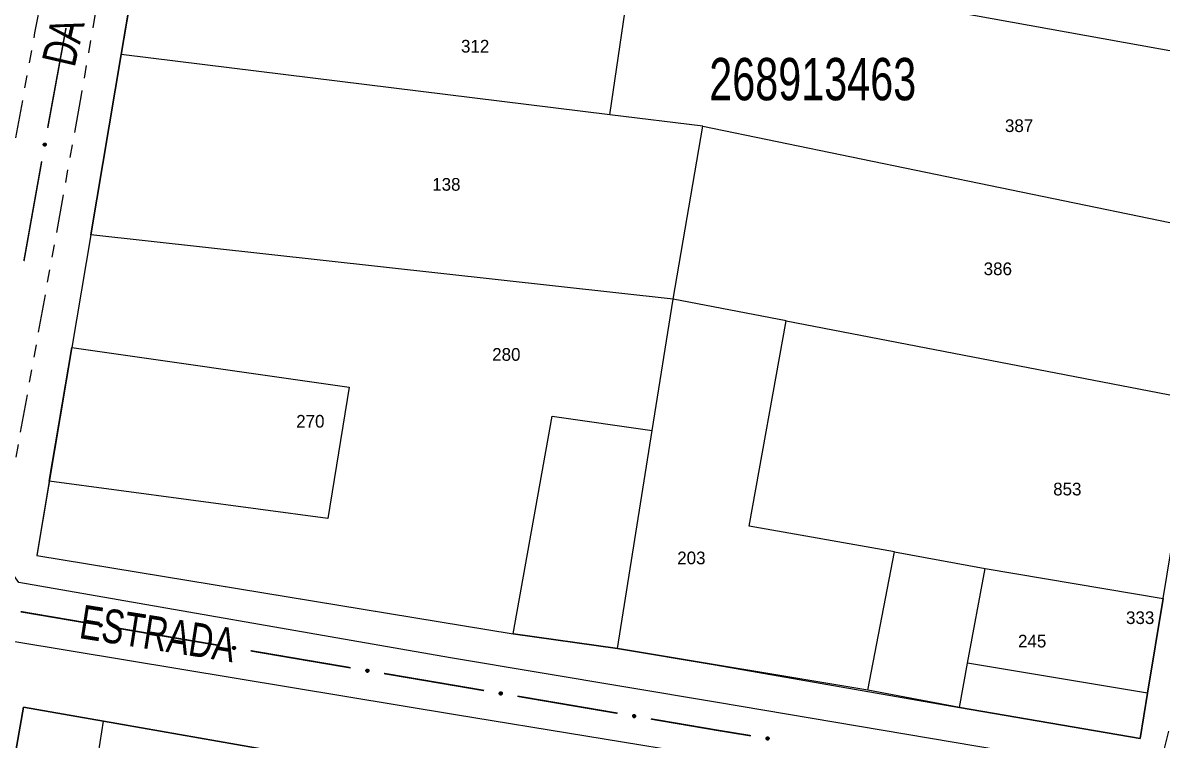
# Model space of a CAD drawing. Extents: x 209193 to 212081, y 4877574 to 4880493.
# Drawn here: x 210164.2 to 210298.9, y 4879199.4 to 4879284.2 of the extents above; entities that cross this region are included whole.
import ezdxf
from ezdxf.enums import TextEntityAlignment as Align

# ---------------------------------------------------------------- set-up
doc = ezdxf.new("R2010")
doc.units = 0
doc.header["$LTSCALE"] = 1.5
doc.header["$MEASUREMENT"] = 0
doc.linetypes.add('TRACO_25', pattern=[8, 3, -1, 1, -1, 1, -1])
for name, color, linetype in [('CD_MALHA_LOTES', 7, 'CONTINUOUS'), ('CD_TXT_QUADRA', 255, 'CONTINUOUS'), ('RU-QUADRA', 210, 'CONTINUOUS'), ('SV-EIXO-ROD-ESTR', 7, 'CONTINUOUS'), ('SV-EIXO-RUA-N-PAV', 6, 'CONTINUOUS'), ('SV-EST-MUNIC-PAV', 20, 'CONTINUOUS'), ('SV-RUA-NAO-PAV', 7, 'CONTINUOUS'), ('SV-TXT-MUNIC-PAV', 7, 'CONTINUOUS'), ('SV-TXT-RUA-N-PAV', 7, 'CONTINUOUS'), ('Th_NmrPort', 1, 'CONTINUOUS')]:
    doc.layers.add(name, color=color, linetype=linetype)
doc.styles.add('ARIAL', font='ARIAL.SHX')

msp = doc.modelspace()

# ---------------------------------------------------------------- linework, layer by layer
at = {"layer": 'CD_MALHA_LOTES', "linetype": 'Continuous', "flags": 128}
for points in [[(210233.638042, 4879273.313932), (210236.412556, 4879292.388037)], [(210175.857757, 4879280.43617), (210177.520466, 4879290.2869)], [(210263.728195, 4879287.453265), (210309.447486, 4879279.193905)], [(210172.260603, 4879259.124798), (210175.857757, 4879280.43617)], [(210233.638042, 4879273.313932), (210175.857757, 4879280.43617)], [(210244.64313, 4879271.957399), (210233.638042, 4879273.313932)], [(210241.11684, 4879251.532379), (210244.64313, 4879271.957399)], [(210244.64313, 4879271.957399), (210306.162639, 4879259.264029)], [(210172.260603, 4879259.124798), (210170.010659, 4879245.79499)], [(210241.11684, 4879251.532379), (210172.260603, 4879259.124798)], [(210238.635503, 4879235.990247), (210241.11684, 4879251.532379)], [(210254.487128, 4879248.956573), (210241.11684, 4879251.532379)], [(210250.121931, 4879224.673288), (210254.487128, 4879248.956573)], [(210254.487128, 4879248.956573), (210302.925699, 4879239.624811)], [(210167.348567, 4879230.023403), (210170.010659, 4879245.79499)], [(210170.010659, 4879245.79499), (210202.816694, 4879241.124455)], [(210202.816694, 4879241.124455), (210200.302605, 4879225.594402)], [(210222.195794, 4879211.95856), (210226.811359, 4879237.708378)], [(210226.811359, 4879237.708378), (210238.635503, 4879235.990247)], [(210234.522881, 4879210.230387), (210238.635503, 4879235.990247)], [(210167.348567, 4879230.023403), (210165.863322, 4879221.224057)], [(210200.302605, 4879225.594402), (210167.348567, 4879230.023403)], [(210267.279283, 4879221.670246), (210250.121931, 4879224.673288)], [(210165.863322, 4879221.224057), (210222.195794, 4879211.95856)], [(210264.145729, 4879205.290854), (210267.279283, 4879221.670246)], [(210267.279283, 4879221.670246), (210278.025174, 4879219.695758)], [(210275.935693, 4879208.504031), (210278.025174, 4879219.695758)], [(210278.025174, 4879219.695758), (210299.052821, 4879216.127226)], [(210299.052821, 4879216.127226), (210297.211324, 4879204.954466)], [(210234.522881, 4879210.230387), (210222.195794, 4879211.95856)], [(210264.145729, 4879205.290854), (210234.522881, 4879210.230387)], [(210274.958794, 4879203.271539), (210275.935693, 4879208.504031)], [(210297.211324, 4879204.954466), (210275.935693, 4879208.504031)], [(210274.958794, 4879203.271539), (210264.145729, 4879205.290854)], [(210297.211324, 4879204.954466), (210296.327815, 4879199.594023)], [(210156.336361, 4879158.132644), (210164.284145, 4879203.311498)], [(210164.284145, 4879203.311498), (210173.774492, 4879201.643908)], [(210296.327815, 4879199.594023), (210274.958794, 4879203.271539)], [(210166.647217, 4879156.235337), (210173.774492, 4879201.643908)], [(210173.774492, 4879201.643908), (210193.977953, 4879198.093869)]]:
    msp.add_lwpolyline(points, dxfattribs=at)
at = {"layer": 'RU-QUADRA', "linetype": 'Continuous', "flags": 128}
for points in [[(210179.149943, 4879299.940748), (210175.857757, 4879280.43617), (210172.260603, 4879259.124798), (210170.010659, 4879245.79499), (210165.863322, 4879221.224057), (210198.720238, 4879215.819791), (210222.195794, 4879211.95856), (210234.522881, 4879210.230387), (210246.076292, 4879208.315613), (210274.958794, 4879203.271539), (210296.327815, 4879199.594023), (210297.211324, 4879204.954466), (210299.052821, 4879216.127226), (210302.925699, 4879239.624811), (210306.162639, 4879259.264029), (210306.256382, 4879259.832789), (210309.413746, 4879279.199466), (210310.102541, 4879283.168264), (210312.743303, 4879299.190341)], [(210193.977953, 4879198.093869), (210173.774492, 4879201.643908), (210164.284145, 4879203.311498), (210156.336361, 4879158.132644)]]:
    msp.add_lwpolyline(points, dxfattribs=at)
at = {"layer": 'SV-EIXO-ROD-ESTR', "const_width": 0.18}
for points in [[(210163.950062, 4879214.584592), (210171.441964, 4879213.310378)], [(210175.385336, 4879212.639695), (210187.215452, 4879210.627643)], [(210191.158824, 4879209.956959), (210202.98894, 4879207.944908)], [(210206.932312, 4879207.274224), (210214.819057, 4879205.932857)], [(210214.819057, 4879205.932857), (210215.419603, 4879205.830717)], [(210215.419603, 4879205.830717), (210218.762262, 4879205.261194)], [(210222.705438, 4879204.589356), (210234.534964, 4879202.57384)], [(210238.47814, 4879201.902001), (210245.378697, 4879200.726284)], [(210245.378697, 4879200.726284), (210246.341856, 4879200.562181)], [(210246.341856, 4879200.562181), (210250.312174, 4879199.9135)]]:
    msp.add_lwpolyline(points, dxfattribs=at)
at = {"layer": 'SV-EIXO-ROD-ESTR'}
for points in [[(210173.290461, 4879213.10765), (210173.329948, 4879213.136507), (210173.369787, 4879213.153234), (210173.40703, 4879213.157622), (210173.440951, 4879213.152918), (210173.475113, 4879213.144196), (210173.507614, 4879213.127805), (210173.539658, 4879213.101621), (210173.568884, 4879213.062213), (210173.583337, 4879213.020276), (210173.589592, 4879212.983993), (210173.586723, 4879212.94834), (210173.577695, 4879212.915296), (210173.559552, 4879212.882098), (210173.5327, 4879212.849884), (210173.492363, 4879212.821455), (210173.453193, 4879212.805324), (210173.417059, 4879212.802026), (210173.381233, 4879212.805137), (210173.346464, 4879212.814459), (210173.314652, 4879212.830733), (210173.282267, 4879212.857827), (210173.254735, 4879212.898012), (210173.2382, 4879212.936895), (210173.234396, 4879212.972973), (210173.238253, 4879213.008175), (210173.246583, 4879213.042545), (210173.261701, 4879213.075902), (210173.290461, 4879213.10765)], [(210189.063949, 4879210.424914), (210189.103437, 4879210.453772), (210189.143275, 4879210.470499), (210189.180518, 4879210.474887), (210189.21444, 4879210.470182), (210189.248601, 4879210.461461), (210189.281103, 4879210.445069), (210189.313146, 4879210.418886), (210189.342372, 4879210.379478), (210189.356825, 4879210.337541), (210189.36308, 4879210.301258), (210189.360212, 4879210.265604), (210189.351183, 4879210.23256), (210189.33304, 4879210.199363), (210189.306189, 4879210.167149), (210189.265851, 4879210.13872), (210189.226682, 4879210.122589), (210189.190547, 4879210.119291), (210189.154722, 4879210.122402), (210189.119952, 4879210.131724), (210189.088141, 4879210.147998), (210189.055755, 4879210.175092), (210189.028223, 4879210.215277), (210189.011689, 4879210.25416), (210189.007884, 4879210.290238), (210189.011741, 4879210.32544), (210189.020072, 4879210.35981), (210189.035189, 4879210.393167), (210189.063949, 4879210.424914)], [(210204.837437, 4879207.742179), (210204.876925, 4879207.771037), (210204.916764, 4879207.787764), (210204.954006, 4879207.792151), (210204.987928, 4879207.787447), (210205.022089, 4879207.778726), (210205.054591, 4879207.762334), (210205.086634, 4879207.736151), (210205.115861, 4879207.696742), (210205.130313, 4879207.654805), (210205.136569, 4879207.618523), (210205.1337, 4879207.582869), (210205.124671, 4879207.549825), (210205.106528, 4879207.516627), (210205.079677, 4879207.484413), (210205.039339, 4879207.455984), (210205.00017, 4879207.439854), (210204.964035, 4879207.436556), (210204.92821, 4879207.439667), (210204.893441, 4879207.448988), (210204.861629, 4879207.465263), (210204.829243, 4879207.492356), (210204.801711, 4879207.532542), (210204.785177, 4879207.571424), (210204.781372, 4879207.607503), (210204.785229, 4879207.642705), (210204.79356, 4879207.677074), (210204.808677, 4879207.710432), (210204.837437, 4879207.742179)], [(210220.6107, 4879205.057924), (210220.650196, 4879205.08677), (210220.690039, 4879205.103486), (210220.727283, 4879205.107862), (210220.761203, 4879205.103148), (210220.795362, 4879205.094417), (210220.827859, 4879205.078016), (210220.859895, 4879205.051823), (210220.889109, 4879205.012406), (210220.90355, 4879204.970465), (210220.909795, 4879204.93418), (210220.906915, 4879204.898528), (210220.897877, 4879204.865486), (210220.879725, 4879204.832294), (210220.852864, 4879204.800088), (210220.812518, 4879204.77167), (210220.773344, 4879204.755551), (210220.737208, 4879204.752264), (210220.701383, 4879204.755385), (210220.666617, 4879204.764717), (210220.63481, 4879204.781001), (210220.602432, 4879204.808104), (210220.574912, 4879204.848297), (210220.558389, 4879204.887185), (210220.554595, 4879204.923265), (210220.558462, 4879204.958465), (210220.566803, 4879204.992832), (210220.58193, 4879205.026186), (210220.6107, 4879205.057924)], [(210236.383401, 4879202.37057), (210236.422898, 4879202.399416), (210236.462741, 4879202.416131), (210236.499985, 4879202.420508), (210236.533905, 4879202.415794), (210236.568064, 4879202.407062), (210236.600561, 4879202.390661), (210236.632597, 4879202.364468), (210236.661811, 4879202.325052), (210236.676252, 4879202.28311), (210236.682496, 4879202.246826), (210236.679617, 4879202.211173), (210236.670579, 4879202.178132), (210236.652426, 4879202.144939), (210236.625566, 4879202.112733), (210236.585219, 4879202.084316), (210236.546046, 4879202.068197), (210236.50991, 4879202.064909), (210236.474085, 4879202.068031), (210236.439319, 4879202.077363), (210236.407512, 4879202.093646), (210236.375134, 4879202.120749), (210236.347614, 4879202.160943), (210236.331091, 4879202.19983), (210236.327297, 4879202.23591), (210236.331164, 4879202.271111), (210236.339505, 4879202.305478), (210236.354632, 4879202.338831), (210236.383401, 4879202.37057)], [(210252.161953, 4879199.722819), (210252.201251, 4879199.751933), (210252.24098, 4879199.768919), (210252.278194, 4879199.773549), (210252.312145, 4879199.769066), (210252.346362, 4879199.760567), (210252.37897, 4879199.744388), (210252.411184, 4879199.718414), (210252.440666, 4879199.679197), (210252.455392, 4879199.637355), (210252.461883, 4879199.601114), (210252.459247, 4879199.565442), (210252.450434, 4879199.53234), (210252.432507, 4879199.499025), (210252.405866, 4879199.466637), (210252.365715, 4879199.437945), (210252.326651, 4879199.42156), (210252.290539, 4879199.418026), (210252.254694, 4879199.420904), (210252.219865, 4879199.429999), (210252.187948, 4879199.446066), (210252.155386, 4879199.472948), (210252.127593, 4879199.512953), (210252.110806, 4879199.551727), (210252.106766, 4879199.58778), (210252.110394, 4879199.623006), (210252.1185, 4879199.657429), (210252.1334, 4879199.690885), (210252.161953, 4879199.722819)]]:
    msp.add_lwpolyline(points, close=True, dxfattribs=at)
for points in [[(210173.234396, 4879212.972973), (210173.586723, 4879212.94834)], [(210173.2382, 4879212.936895), (210173.577695, 4879212.915296)], [(210173.238253, 4879213.008175), (210173.589592, 4879212.983993)], [(210173.238813, 4879212.989713), (210173.585986, 4879212.963885)], [(210173.23959, 4879212.953594), (210173.57915, 4879212.931829)], [(210173.246336, 4879213.025805), (210173.581859, 4879213.004727)], [(210173.246583, 4879213.042545), (210173.583337, 4879213.020276)], [(210173.248439, 4879212.916102), (210173.563785, 4879212.898455)], [(210173.254735, 4879212.898012), (210173.559552, 4879212.882098)], [(210173.258781, 4879213.058291), (210173.571665, 4879213.042447)], [(210173.261701, 4879213.075902), (210173.568884, 4879213.062213)], [(210173.272543, 4879212.878784), (210173.543039, 4879212.865997)], [(210173.276608, 4879213.089862), (210173.550481, 4879213.080653)], [(210173.290461, 4879213.10765), (210173.539658, 4879213.101621)], [(210173.312609, 4879213.122495), (210173.516275, 4879213.115538)], [(210173.329948, 4879213.136507), (210173.507614, 4879213.127805)], [(210173.352617, 4879213.14614), (210173.482471, 4879213.136512)], [(210173.369787, 4879213.153234), (210173.475113, 4879213.144196)], [(210173.282267, 4879212.857827), (210173.5327, 4879212.849884)], [(210173.304287, 4879212.845702), (210173.504806, 4879212.836512)], [(210173.314652, 4879212.830733), (210173.492363, 4879212.821455)], [(210173.334943, 4879212.822495), (210173.466371, 4879212.813983)], [(210173.346464, 4879212.814459), (210173.453193, 4879212.805324)], [(210189.007884, 4879210.290238), (210189.360212, 4879210.265604)], [(210189.011689, 4879210.25416), (210189.351183, 4879210.23256)], [(210189.011741, 4879210.32544), (210189.36308, 4879210.301258)], [(210189.012301, 4879210.306978), (210189.359474, 4879210.28115)], [(210189.013079, 4879210.270859), (210189.352638, 4879210.249094)], [(210189.019824, 4879210.34307), (210189.355348, 4879210.321991)], [(210189.020072, 4879210.35981), (210189.356825, 4879210.337541)], [(210189.021927, 4879210.233367), (210189.337273, 4879210.21572)], [(210189.028223, 4879210.215277), (210189.33304, 4879210.199363)], [(210189.03227, 4879210.375556), (210189.345154, 4879210.359712)], [(210189.035189, 4879210.393167), (210189.342372, 4879210.379478)], [(210189.046031, 4879210.196048), (210189.316527, 4879210.183262)], [(210189.050096, 4879210.407127), (210189.323969, 4879210.397918)], [(210189.055755, 4879210.175092), (210189.306189, 4879210.167149)], [(210189.063949, 4879210.424914), (210189.313146, 4879210.418886)], [(210189.086097, 4879210.439759), (210189.289763, 4879210.432802)], [(210189.103437, 4879210.453772), (210189.281103, 4879210.445069)], [(210189.126106, 4879210.463405), (210189.255959, 4879210.453777)], [(210189.143275, 4879210.470499), (210189.248601, 4879210.461461)], [(210189.077776, 4879210.162967), (210189.278294, 4879210.153777)], [(210189.088141, 4879210.147998), (210189.265851, 4879210.13872)], [(210189.108432, 4879210.13976), (210189.239859, 4879210.131248)], [(210189.119952, 4879210.131724), (210189.226682, 4879210.122589)], [(210204.781372, 4879207.607503), (210205.1337, 4879207.582869)], [(210204.785177, 4879207.571424), (210205.124671, 4879207.549825)], [(210204.785229, 4879207.642705), (210205.136569, 4879207.618523)], [(210204.78579, 4879207.624243), (210205.132963, 4879207.598415)], [(210204.786567, 4879207.588124), (210205.126126, 4879207.566359)], [(210204.793312, 4879207.660335), (210205.128836, 4879207.639256)], [(210204.79356, 4879207.677074), (210205.130313, 4879207.654805)], [(210204.795416, 4879207.550632), (210205.110761, 4879207.532985)], [(210204.801711, 4879207.532542), (210205.106528, 4879207.516627)], [(210204.805758, 4879207.692821), (210205.118642, 4879207.676977)], [(210204.808677, 4879207.710432), (210205.115861, 4879207.696742)], [(210204.819519, 4879207.513313), (210205.090016, 4879207.500526)], [(210204.823585, 4879207.724392), (210205.097458, 4879207.715183)], [(210204.829243, 4879207.492356), (210205.079677, 4879207.484413)], [(210204.837437, 4879207.742179), (210205.086634, 4879207.736151)], [(210204.851264, 4879207.480232), (210205.051782, 4879207.471042)], [(210204.859585, 4879207.757024), (210205.063251, 4879207.750067)], [(210204.876925, 4879207.771037), (210205.054591, 4879207.762334)], [(210204.899594, 4879207.78067), (210205.029447, 4879207.771042)], [(210204.916764, 4879207.787764), (210205.022089, 4879207.778726)], [(210204.861629, 4879207.465263), (210205.039339, 4879207.455984)], [(210204.88192, 4879207.457024), (210205.013347, 4879207.448513)], [(210204.893441, 4879207.448988), (210205.00017, 4879207.439854)], [(210220.554595, 4879204.923265), (210220.906915, 4879204.898528)], [(210220.558389, 4879204.887185), (210220.897877, 4879204.865486)], [(210220.558462, 4879204.958465), (210220.909795, 4879204.93418)], [(210220.559017, 4879204.940003), (210220.906183, 4879204.914073)], [(210220.559784, 4879204.903884), (210220.899337, 4879204.882019)], [(210220.56655, 4879204.976093), (210220.902068, 4879204.954916)], [(210220.566803, 4879204.992832), (210220.90355, 4879204.970465)], [(210220.568622, 4879204.866389), (210220.883962, 4879204.84865)], [(210220.574912, 4879204.848297), (210220.879725, 4879204.832294)], [(210220.579006, 4879205.008575), (210220.891885, 4879204.99264)], [(210220.58193, 4879205.026186), (210220.889109, 4879205.012406)], [(210220.592714, 4879204.829064), (210220.863207, 4879204.816198)], [(210220.596842, 4879205.040141), (210220.870712, 4879205.030852)], [(210220.602432, 4879204.808104), (210220.852864, 4879204.800088)], [(210220.6107, 4879205.057924), (210220.859895, 4879205.051823)], [(210220.624449, 4879204.795973), (210220.824965, 4879204.786724)], [(210220.632852, 4879205.072763), (210220.836516, 4879205.065746)], [(210220.63481, 4879204.781001), (210220.812518, 4879204.77167)], [(210220.650196, 4879205.08677), (210220.827859, 4879205.078016)], [(210220.672867, 4879205.096397), (210220.802718, 4879205.086731)], [(210220.690039, 4879205.103486), (210220.795362, 4879205.094417)], [(210220.655099, 4879204.772756), (210220.786524, 4879204.764206)], [(210220.666617, 4879204.764717), (210220.773344, 4879204.755551)], [(210236.327297, 4879202.23591), (210236.679617, 4879202.211173)], [(210236.331091, 4879202.19983), (210236.670579, 4879202.178132)], [(210236.331164, 4879202.271111), (210236.682496, 4879202.246826)], [(210236.331719, 4879202.252649), (210236.678885, 4879202.226719)], [(210236.332486, 4879202.216529), (210236.672039, 4879202.194665)], [(210236.339252, 4879202.288738), (210236.67477, 4879202.267561)], [(210236.339505, 4879202.305478), (210236.676252, 4879202.28311)], [(210236.341324, 4879202.179034), (210236.656664, 4879202.161296)], [(210236.347614, 4879202.160943), (210236.652426, 4879202.144939)], [(210236.351708, 4879202.321221), (210236.664587, 4879202.305285)], [(210236.354632, 4879202.338831), (210236.661811, 4879202.325052)], [(210236.365416, 4879202.141709), (210236.635909, 4879202.128843)], [(210236.369543, 4879202.352786), (210236.643414, 4879202.343497)], [(210236.375134, 4879202.120749), (210236.625566, 4879202.112733)], [(210236.383401, 4879202.37057), (210236.632597, 4879202.364468)], [(210236.397151, 4879202.108618), (210236.597667, 4879202.09937)], [(210236.405554, 4879202.385408), (210236.609218, 4879202.378392)], [(210236.407512, 4879202.093646), (210236.585219, 4879202.084316)], [(210236.422898, 4879202.399416), (210236.600561, 4879202.390661)], [(210236.445569, 4879202.409042), (210236.57542, 4879202.399376)], [(210236.462741, 4879202.416131), (210236.568064, 4879202.407062)], [(210236.4278, 4879202.085402), (210236.559226, 4879202.076852)], [(210236.439319, 4879202.077363), (210236.546046, 4879202.068197)], [(210252.106766, 4879199.58778), (210252.459247, 4879199.565442)], [(210252.110394, 4879199.623006), (210252.461883, 4879199.601114)], [(210252.110806, 4879199.551727), (210252.450434, 4879199.53234)], [(210252.111074, 4879199.604548), (210252.458408, 4879199.580983)], [(210252.112087, 4879199.568435), (210252.451781, 4879199.548883)], [(210252.118362, 4879199.640688), (210252.454015, 4879199.621796)], [(210252.1185, 4879199.657429), (210252.455392, 4879199.637355)], [(210252.12118, 4879199.531001), (210252.436634, 4879199.51541)], [(210252.127593, 4879199.512953), (210252.432507, 4879199.499025)], [(210252.130595, 4879199.673255), (210252.443576, 4879199.65945)], [(210252.1334, 4879199.690885), (210252.440666, 4879199.679197)], [(210252.145526, 4879199.493841), (210252.4161, 4879199.482816)], [(210252.148216, 4879199.704941), (210252.422143, 4879199.697517)], [(210252.155386, 4879199.472948), (210252.405866, 4879199.466637)], [(210252.161953, 4879199.722819), (210252.411184, 4879199.718414)], [(210252.177486, 4879199.460967), (210252.378059, 4879199.453084)], [(210252.184003, 4879199.737807), (210252.38771, 4879199.732178)], [(210252.187948, 4879199.446066), (210252.365715, 4879199.437945)], [(210252.201251, 4879199.751933), (210252.37897, 4879199.744388)], [(210252.208292, 4879199.43796), (210252.339772, 4879199.430304)], [(210252.219865, 4879199.429999), (210252.326651, 4879199.42156)], [(210252.223857, 4879199.761714), (210252.353771, 4879199.752932)], [(210252.24098, 4879199.768919), (210252.346362, 4879199.760567)]]:
    msp.add_lwpolyline(points, dxfattribs=at)
at = {"layer": 'SV-EIXO-RUA-N-PAV', "const_width": 0.18}
for points in [[(210169.323872, 4879283.565569), (210167.160283, 4879271.762227)], [(210166.453325, 4879267.825204), (210164.344582, 4879256.01194)]]:
    msp.add_lwpolyline(points, dxfattribs=at)
at = {"layer": 'SV-EIXO-RUA-N-PAV'}
msp.add_lwpolyline([(210166.938398, 4879269.916181), (210166.966932, 4879269.876459), (210166.983332, 4879269.836485), (210166.987415, 4879269.799207), (210166.982434, 4879269.765325), (210166.973433, 4879269.731237), (210166.956776, 4879269.69887), (210166.930332, 4879269.667042), (210166.890686, 4879269.638139), (210166.848632, 4879269.62403), (210166.812299, 4879269.618071), (210166.77667, 4879269.621232), (210166.743701, 4879269.63053), (210166.710653, 4879269.648944), (210166.67866, 4879269.676058), (210166.650562, 4879269.716627), (210166.634752, 4879269.755927), (210166.631749, 4879269.792087), (210166.635153, 4879269.827886), (210166.644759, 4879269.862578), (210166.661293, 4879269.894255), (210166.688651, 4879269.926418), (210166.72906, 4879269.953621), (210166.768076, 4879269.969837), (210166.804185, 4879269.973346), (210166.839354, 4879269.969201), (210166.873654, 4879269.96059), (210166.906887, 4879269.9452), (210166.938398, 4879269.916181)], close=True, dxfattribs=at)
for points in [[(210166.644759, 4879269.862578), (210166.634752, 4879269.755927)], [(210166.652889, 4879269.874033), (210166.643302, 4879269.742679)], [(210166.661293, 4879269.894255), (210166.650562, 4879269.716627)], [(210166.676346, 4879269.904498), (210166.665517, 4879269.704061)], [(210166.688651, 4879269.926418), (210166.67866, 4879269.676058)], [(210166.709686, 4879269.935971), (210166.694688, 4879269.665588)], [(210166.72906, 4879269.953621), (210166.710653, 4879269.648944)], [(210166.747201, 4879269.959768), (210166.726975, 4879269.644577)], [(210166.768076, 4879269.969837), (210166.743701, 4879269.63053)], [(210166.784764, 4879269.96831), (210166.760222, 4879269.62894)], [(210166.804185, 4879269.973346), (210166.77667, 4879269.621232)], [(210166.820888, 4879269.968792), (210166.792222, 4879269.621842)], [(210166.839354, 4879269.969201), (210166.812299, 4879269.618071)], [(210166.856917, 4879269.960974), (210166.833095, 4879269.625634)], [(210166.873654, 4879269.96059), (210166.848632, 4879269.62403)], [(210166.8893, 4879269.948263), (210166.870898, 4879269.635519)], [(210166.906887, 4879269.9452), (210166.890686, 4879269.638139)], [(210166.920725, 4879269.930179), (210166.909276, 4879269.65639)], [(210166.938398, 4879269.916181), (210166.930332, 4879269.667042)], [(210166.953061, 4879269.893913), (210166.944439, 4879269.69031)], [(210166.966932, 4879269.876459), (210166.956776, 4879269.69887)], [(210166.976379, 4879269.853712), (210166.965689, 4879269.723942)], [(210166.983332, 4879269.836485), (210166.973433, 4879269.731237)]]:
    msp.add_lwpolyline(points, dxfattribs=at)
at = {"layer": 'SV-EST-MUNIC-PAV', "linetype": 'Continuous'}
for points in [[(210298.644311, 4879196.072609, 10.921824), (210293.915971, 4879195.825363, 10.695962), (210246.126464, 4879203.867533, 9.717222), (210214.78378, 4879209.141979, 9.717222), (210163.733882, 4879218.023828, 9.502965), (210161.892562, 4879220.613893, 9.419771)], [(210160.975908, 4879210.023344, 9.690151), (210163.276113, 4879211.073473, 9.71095), (210215.390383, 4879202.428018, 9.794144), (210246.199824, 4879197.363594, 10.94692), (210295.798566, 4879189.210604, 10.94692)]]:
    msp.add_polyline3d(points, dxfattribs=at)
at = {"layer": 'SV-RUA-NAO-PAV', "linetype": 'TRACO_25'}
for points in [[(210153.980439, 4879221.203656, 8.286254), (210154.83992, 4879223.363791, 8.286254), (210165.652457, 4879282.987074, 8.07827), (210180.999198, 4879363.081512, 7.225532), (210179.297541, 4879366.771636, 7.142338), (210175.826454, 4879367.491555, 7.152737), (210133.253773, 4879374.400462, 6.871958), (210083.728768, 4879383.189227, 6.320798), (210053.249782, 4879387.858431, 6.331197), (210050.109457, 4879386.558262, 6.320798), (210048.341002, 4879380.697915, 6.320798), (210039.87702, 4879327.055004, 6.331197), (210034.158257, 4879289.582977, 6.663973), (210032.122891, 4879274.362163, 6.674372), (210028.250533, 4879248.890785, 6.674372), (210028.392067, 4879244.440572, 6.674372)], [(210298.644311, 4879196.072609, 10.721058), (210302.76884, 4879212.991998, 10.721058), (210306.056972, 4879234.953286, 10.043468), (210312.685488, 4879270.714618, 9.265496), (210318.058426, 4879304.729519, 9.064729), (210324.585228, 4879326.998169, 8.738482), (210326.409974, 4879333.567254, 8.738482), (210327.303794, 4879337.045376, 8.738482), (210325.760662, 4879339.816459, 8.738482), (210291.308812, 4879346.072919, 8.060893), (210254.865829, 4879353.331575, 7.232728), (210242.220042, 4879355.382851, 7.232728), (210215.705777, 4879359.837248, 7.163136), (210186.850277, 4879364.101759, 7.12154), (210179.35214, 4879323.489518, 7.371121), (210171.116256, 4879275.656899, 7.703897), (210161.811352, 4879224.144063, 8.275855), (210161.892562, 4879220.613893, 8.275855)]]:
    msp.add_polyline3d(points, dxfattribs=at)

# ---------------------------------------------------------------- texts
at = {"layer": 'CD_TXT_QUADRA', "style": 'ARIAL', "width": 0.7}
msp.add_text('268913463', height=5, dxfattribs=at).set_placement((210245.383888, 4879275.032097))
at = {"layer": 'SV-TXT-MUNIC-PAV', "style": 'ARIAL', "width": 0.7}
msp.add_text('ESTRADA', height=4, rotation=351, dxfattribs=at).set_placement((210170.754124, 4879211.474953))
at = {"layer": 'SV-TXT-RUA-N-PAV', "style": 'ARIAL', "width": 0.7}
msp.add_text('DA', height=4, rotation=77, dxfattribs=at).set_placement((210170.332152, 4879278.830903))
at = {"layer": 'Th_NmrPort', "color": 1}
for s, p in [('312', (210216.031697, 4879281.420045)), ('387', (210280.348709, 4879272.027603)), ('138', (210212.626833, 4879265.091423)), ('386', (210277.834652, 4879255.112519)), ('280', (210219.718805, 4879244.987905)), ('270', (210196.542697, 4879237.086959)), ('853', (210286.050423, 4879229.074694)), ('203', (210241.596968, 4879220.933914)), ('333', (210294.666345, 4879213.870125)), ('245', (210281.891792, 4879211.101626))]:
    msp.add_text(s, height=1.5, dxfattribs=at).set_placement(p, align=Align.MIDDLE_LEFT)

doc.saveas('drawing.dxf')
